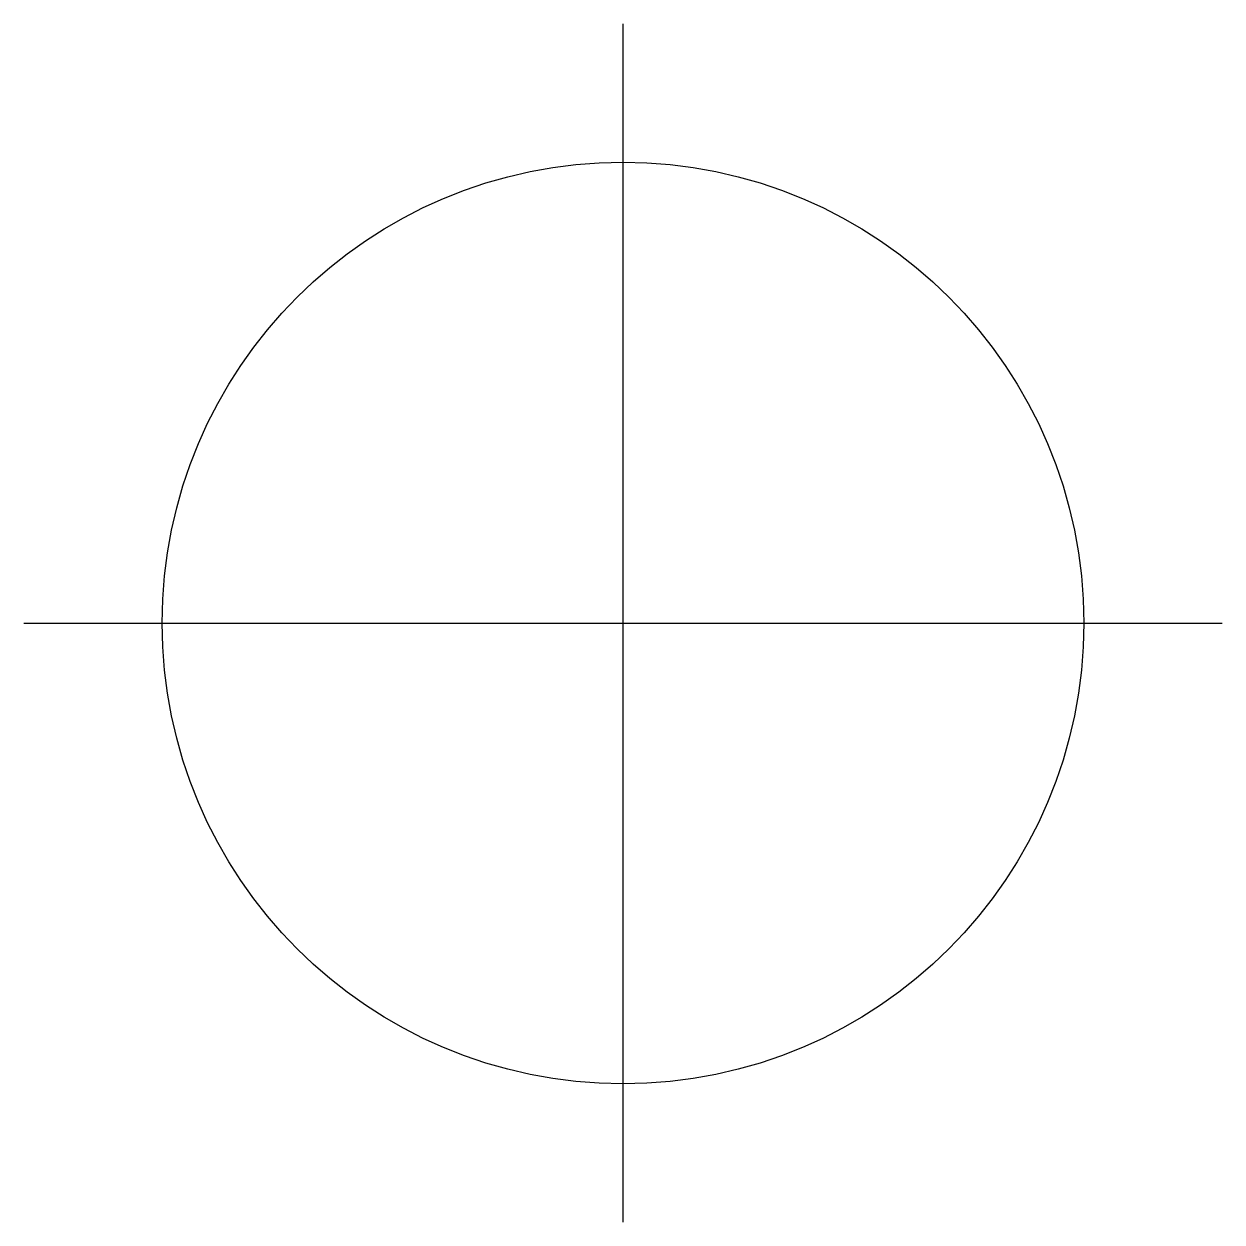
# Model space of a CAD drawing. Header units: inches. Extents: x -0.7 to 97.8, y -97 to 0.7.
# Drawn here: x -0.65 to 0.65, y -97.044 to -95.744 of the extents above.
import ezdxf

# ---------------------------------------------------------------- set-up
doc = ezdxf.new("R2010")
doc.units = ezdxf.units.IN
doc.layers.add('Position Node', color=1, linetype='Continuous')

msp = doc.modelspace()

# ---------------------------------------------------------------- linework, layer by layer
at = {"layer": 'Position Node'}
for p, q in [((0, -97.0437), (0, -95.7437)), ((0, -97.0437, 6.299), (0, -95.7437, 6.299)), ((-0.65, -96.3937), (0.65, -96.3937)), ((-0.65, -96.3937, 6.299), (0.65, -96.3937, 6.299))]:
    msp.add_line(p, q, dxfattribs=at)
for centre in [(0, -96.3937), (0, -96.3937, 6.299)]:
    msp.add_circle(centre, 0.5, dxfattribs=at)

doc.saveas('drawing.dxf')
